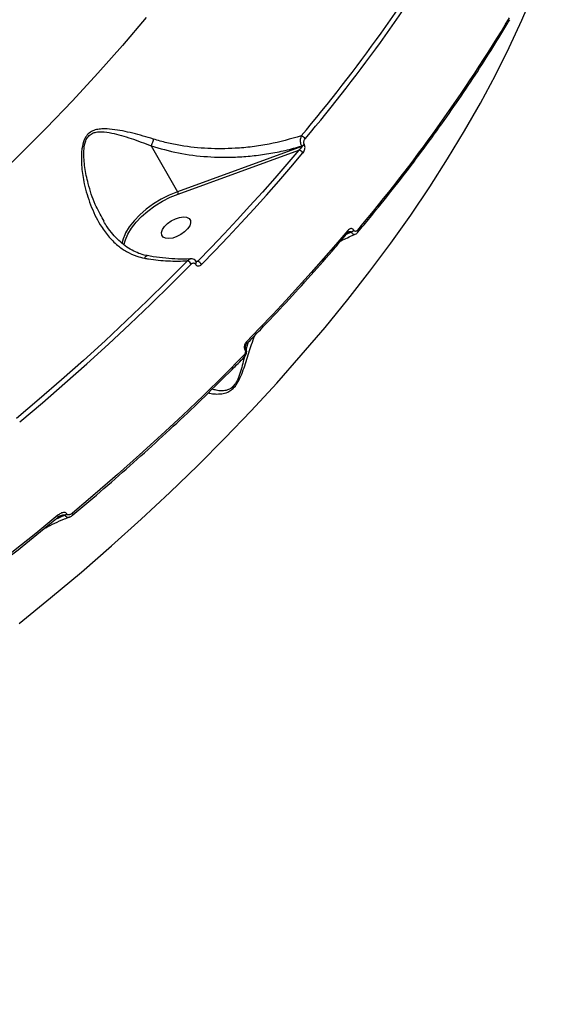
# Model space of a CAD drawing. Header units: millimetres. Extents: x -7447 to 8662, y -5576 to 6370.
# Drawn here: x 1283.8 to 1431.7, y -1646 to -1370.7 of the extents above; entities that cross this region are included whole.
import ezdxf

# ---------------------------------------------------------------- set-up
doc = ezdxf.new("R2010")
doc.units = ezdxf.units.MM
doc.layers.add('DiKom', color=7, linetype='Continuous')
doc.layers.add('DIKOM_ОБЪЕКТ', color=7, linetype='Continuous')
doc.styles.add('style1', font='arial.ttf', dxfattribs={"width": 0.8})
doc.dimstyles.new('1-50', dxfattribs={"dimtxt": 300, "dimasz": 200, "dimexe": 100, "dimexo": 0, "dimgap": 100, "dimtad": 1, "dimdec": 0, "dimtxsty": 'style1', "dimcen": 0, "dimclrd": 7, "dimclre": 7, "dimadec": 1, "dimazin": 2, "dimtfac": 1, "dimtdec": 0, "dimtmove": 1, "dimatfit": 3, "dimfxl": 0, "dimlwd": 25, "dimlwe": 18, "dimarcsym": 0})

# ---------------------------------------------------------------- blocks, each defined once
blk = doc.blocks.new('*D10')
at = {"color": 7, "linetype": 'Continuous', "lineweight": 18, "transparency": 16777216}
for p, q in [((-5489.75, 240.8), (-5489.75, 4573.49)), ((4778.18, -2126.78), (4778.18, 4573.49))]:
    blk.add_line(p, q, dxfattribs=at)
at = {"color": 7, "linetype": 'Continuous', "lineweight": 25, "transparency": 16777216}
blk.add_line((4578.18, 4473.49), (-5289.75, 4473.49), dxfattribs=at)
at = {"color": 7, "linetype": 'Continuous', "transparency": 16777216}
for points in [[(-5289.75, 4506.82), (-5289.75, 4440.16), (-5489.75, 4473.49)], [(4578.18, 4506.82), (4578.18, 4440.16), (4778.18, 4473.49)]]:
    blk.add_solid(points, dxfattribs=at)
at = {"layer": 'Defpoints', "color": 0, "linetype": 'Continuous', "transparency": 16777216}
for p in [(-5489.75, 4473.49), (-5489.75, 240.8), (4778.18, -2126.78)]:
    blk.add_point(p, dxfattribs=at)
at = {"color": 0, "linetype": 'Continuous', "lineweight": 15, "transparency": 16777216, "insert": (-777.31, 4726.76), "char_height": 300, "attachment_point": 5, "style": 'style1'}
blk.add_mtext('10300', dxfattribs=at)
blk = doc.blocks.new('*D11')
at = {"color": 7, "linetype": 'Continuous', "lineweight": 18, "transparency": 16777216}
for p, q in [((2045.4, 3512.26), (7772.09, 3512.26)), ((-1858.48, -4091.08), (7772.09, -4091.08))]:
    blk.add_line(p, q, dxfattribs=at)
at = {"color": 7, "linetype": 'Continuous', "lineweight": 25, "transparency": 16777216}
blk.add_line((7672.09, -3891.08), (7672.09, 3312.26), dxfattribs=at)
at = {"color": 7, "linetype": 'Continuous', "transparency": 16777216}
for points in [[(7638.76, 3312.26), (7705.42, 3312.26), (7672.09, 3512.26)], [(7638.76, -3891.08), (7705.42, -3891.08), (7672.09, -4091.08)]]:
    blk.add_solid(points, dxfattribs=at)
at = {"layer": 'Defpoints', "color": 0, "linetype": 'Continuous', "transparency": 16777216}
for p in [(2045.4, 3512.26), (7672.09, 3512.26), (-1858.48, -4091.08)]:
    blk.add_point(p, dxfattribs=at)
at = {"color": 0, "linetype": 'Continuous', "lineweight": 15, "transparency": 16777216, "insert": (7418.92, 3.22), "char_height": 300, "attachment_point": 5, "rotation": 90, "style": 'style1'}
blk.add_mtext('7600', dxfattribs=at)
blk = doc.blocks.new('*D12')
at = {"layer": 'Defpoints', "color": 0, "transparency": 16777216}
for p in [(-7446.93, 5919.72), (-7446.93, 736.93), (6905.53, -2412.68)]:
    blk.add_point(p, dxfattribs=at)
at = {"layer": 'DiKom', "color": 7, "lineweight": 18, "transparency": 16777216}
for p, q in [((-7446.93, 736.93), (-7446.93, 6019.72)), ((6905.53, -2412.68), (6905.53, 6019.72))]:
    blk.add_line(p, q, dxfattribs=at)
at = {"layer": 'DiKom', "color": 7, "lineweight": 25, "transparency": 16777216}
blk.add_line((6705.53, 5919.72), (-7246.93, 5919.72), dxfattribs=at)
at = {"layer": 'DiKom', "color": 7, "transparency": 16777216}
for points in [[(-7246.93, 5953.05), (-7246.93, 5886.39), (-7446.93, 5919.72)], [(6705.53, 5953.05), (6705.53, 5886.39), (6905.53, 5919.72)]]:
    blk.add_solid(points, dxfattribs=at)
at = {"layer": 'DiKom', "color": 0, "transparency": 16777216, "insert": (-918.31, 6173), "char_height": 300, "attachment_point": 5, "style": 'style1'}
blk.add_mtext('14300', dxfattribs=at)
blk = doc.blocks.new('*D13')
at = {"layer": 'Defpoints', "color": 0, "transparency": 16777216}
for p in [(2049.72, 5594.27), (-1141.86, -5576.35), (8561.69, -5576.35)]:
    blk.add_point(p, dxfattribs=at)
at = {"layer": 'DiKom', "color": 7, "lineweight": 18, "transparency": 16777216}
for p, q in [((2049.72, 5594.27), (8661.69, 5594.27)), ((-1141.86, -5576.35), (8661.69, -5576.35))]:
    blk.add_line(p, q, dxfattribs=at)
at = {"layer": 'DiKom', "color": 7, "lineweight": 25, "transparency": 16777216}
blk.add_line((8561.69, 5394.27), (8561.69, -5376.35), dxfattribs=at)
at = {"layer": 'DiKom', "color": 7, "transparency": 16777216}
for points in [[(8528.35, 5394.27), (8595.02, 5394.27), (8561.69, 5594.27)], [(8528.35, -5376.35), (8595.02, -5376.35), (8561.69, -5576.35)]]:
    blk.add_solid(points, dxfattribs=at)
at = {"layer": 'DiKom', "color": 0, "transparency": 16777216, "insert": (8308.52, 8.96), "char_height": 300, "attachment_point": 5, "rotation": 90, "style": 'style1'}
blk.add_mtext('11200', dxfattribs=at)

msp = doc.modelspace()

# ---------------------------------------------------------------- linework, layer by layer
at = {"layer": 'DIKOM_ОБЪЕКТ', "color": 7, "linetype": 'Continuous', "lineweight": 15}
for p, q in [((1320.27, -1405.72), (1327.62, -1418.46)), ((1362.11, -1405.88), (1327.62, -1418.46)), ((1362.06, -1405.8), (1362.11, -1405.88)), ((1362.85, -1405.37), (1362.81, -1405.29)), ((1327.82, -1419.13), (1361.32, -1406.9)), ((1307.21, -1426.68), (1306.97, -1426.23)), ((1375.86, -1429.71), (1374.45, -1430.39)), ((1374.77, -1430.02), (1375.82, -1429.63)), ((1375.82, -1429.63), (1375.86, -1429.71)), ((1376.61, -1429.2), (1376.57, -1429.12)), ((1312.81, -1433.34), (1312.94, -1432.62)), ((1332.61, -1438.59), (1332.62, -1438.61)), ((1333.22, -1437.78), (1332.74, -1437.83)), ((1332.85, -1437.96), (1332.84, -1437.93)), ((1346.34, -1462.37), (1346.35, -1462.39)), ((1346.58, -1461.74), (1346.56, -1461.71)), ((1296.35, -1508.31), (1293.53, -1509.61)), ((1294.35, -1508.93), (1296.3, -1508.22)), ((1296.3, -1508.22), (1296.35, -1508.31)), ((1296.9, -1507.99), (1296.85, -1507.9))]:
    msp.add_line(p, q, dxfattribs=at)
at = {"layer": 'DIKOM_ОБЪЕКТ', "color": 7, "linetype": 'Continuous', "lineweight": 15, "flags": 128}
for points in [[(1283.6, -1538.38), (1292.35, -1531.28), (1300.93, -1524.08), (1309.31, -1516.8), (1317.49, -1509.43), (1325.47, -1501.99), (1333.23, -1494.48), (1340.77, -1486.9), (1348.09, -1479.28), (1355.17, -1471.6), (1362.01, -1463.89), (1368.61, -1456.14), (1374.95, -1448.37), (1381.03, -1440.57), (1386.84, -1432.77), (1392.39, -1424.96), (1397.66, -1417.16), (1402.65, -1409.37), (1407.35, -1401.59), (1411.77, -1393.84), (1415.89, -1386.12), (1419.72, -1378.44), (1423.24, -1370.81), (1426.46, -1363.23)], [(1318.93, -1370.1), (1312.34, -1377.85), (1305.5, -1385.56), (1298.42, -1393.24), (1291.1, -1400.87), (1283.56, -1408.44), (1275.79, -1415.95), (1267.82, -1423.39), (1259.63, -1430.76), (1251.25, -1438.05), (1242.68, -1445.24), (1233.93, -1452.34), (1225, -1459.34), (1215.9, -1466.23), (1206.65, -1473.01), (1197.25, -1479.66)], [(1361.32, -1406.9), (1358, -1410.79), (1354.63, -1414.67), (1351.2, -1418.55), (1347.71, -1422.42), (1344.17, -1426.27), (1340.58, -1430.12), (1336.93, -1433.96), (1333.22, -1437.78)], [(1334.29, -1438.68), (1338, -1434.84), (1341.66, -1431), (1345.27, -1427.14), (1348.82, -1423.27), (1352.31, -1419.4), (1355.75, -1415.51), (1359.13, -1411.62), (1362.45, -1407.72)], [(1312.94, -1432.62), (1313.16, -1431.83), (1313.84, -1430.24), (1314.83, -1428.61), (1316.11, -1426.97), (1317.65, -1425.37), (1319.41, -1423.84), (1321.36, -1422.42), (1323.44, -1421.14), (1325.61, -1420.03), (1327.82, -1419.13)], [(1327.62, -1418.46), (1325.35, -1419.4), (1323.11, -1420.54), (1320.96, -1421.86), (1318.95, -1423.33), (1317.13, -1424.9), (1315.55, -1426.55), (1314.23, -1428.24), (1313.21, -1429.92), (1312.97, -1430.4)], [(1328.17, -1425.61), (1329.24, -1425.46), (1330.16, -1425.55), (1330.83, -1425.88), (1331.21, -1426.42), (1331.27, -1427.13), (1331, -1427.94), (1330.43, -1428.8), (1329.59, -1429.63), (1328.57, -1430.37), (1327.43, -1430.95), (1326.28, -1431.33), (1325.2, -1431.48), (1324.29, -1431.39), (1323.62, -1431.06), (1323.23, -1430.52), (1323.17, -1429.81), (1323.44, -1429), (1324.02, -1428.14), (1324.85, -1427.31), (1325.88, -1426.57), (1327.02, -1425.99), (1328.17, -1425.61)], [(1312.97, -1430.4), (1312.51, -1431.56), (1312.19, -1432.83)], [(1374.88, -1429.25), (1371.56, -1433.15), (1368.18, -1437.04), (1364.74, -1440.93), (1361.24, -1444.8), (1357.7, -1448.67), (1354.09, -1452.52), (1350.43, -1456.37), (1346.72, -1460.2)], [(1330.44, -1437.66), (1324.87, -1443.25), (1319.19, -1448.81), (1313.4, -1454.34), (1307.5, -1459.83), (1301.5, -1465.29), (1295.4, -1470.71), (1289.21, -1476.09), (1282.92, -1481.42)], [(1283.83, -1482.4), (1290.13, -1477.06), (1296.34, -1471.67), (1302.46, -1466.24), (1308.47, -1460.77), (1314.38, -1455.26), (1320.18, -1449.72), (1325.88, -1444.15), (1331.46, -1438.55)], [(1346.08, -1463.87), (1340.5, -1469.48), (1334.8, -1475.05), (1329, -1480.59), (1323.09, -1486.1), (1317.08, -1491.57), (1310.97, -1497), (1304.76, -1502.38), (1298.45, -1507.73)], [(1346.16, -1464.42), (1346.17, -1464.41), (1346.21, -1464.34), (1346.21, -1464.24), (1346.2, -1464.13), (1346.15, -1464.01), (1346.08, -1463.87)], [(1294.36, -1508.32), (1288.24, -1513.34), (1282.03, -1518.31), (1275.75, -1523.24), (1269.4, -1528.12), (1262.97, -1532.94), (1256.47, -1537.72), (1249.9, -1542.44), (1243.27, -1547.11)], [(1294.48, -1508.83), (1294.49, -1508.82), (1294.51, -1508.77), (1294.51, -1508.69), (1294.48, -1508.59), (1294.43, -1508.46), (1294.36, -1508.32)], [(1298.57, -1508.23), (1298.58, -1508.22), (1298.6, -1508.16), (1298.6, -1508.08), (1298.57, -1507.98), (1298.52, -1507.86), (1298.45, -1507.73)]]:
    msp.add_lwpolyline(points, dxfattribs=at)
at = {"layer": 'DIKOM_ОБЪЕКТ', "color": 7, "linetype": 'Continuous', "lineweight": 15}
for centre, radius, start, end in [((1015.08, -1110.56), 453.7, 319.8696, 329.0112), ((1015.4, -1110.72), 454.71, 319.8697, 329.0112), ((1030.02, -1136.05), 454.7, 319.8697, 329.0112), ((1361.55, -1404.69), 1.75, 30.6045, 76.0971), ((1361.45, -1404.1), 1.81, 289.8283, 318.6909), ((1361.49, -1404.17), 1.81, 289.8263, 318.6778), ((1360.96, -1408.59), 1.73, 30.1966, 78.1034), ((1326.4, -1419.18), 1.42, 2.4004, 30.6293), ((1374.48, -1429.57), 0.52, 332.5286, 38.8714), ((1375.21, -1427.93), 1.81, 289.8025, 318.7016), ((1375.25, -1428.01), 1.81, 289.8025, 318.7016), ((1377.27, -1429.45), 0.527, 332.8358, 38.3308), ((1329.66, -1439.59), 2.08, 30.0957, 67.8376), ((1332.26, -1438.1), 0.597, 305.2804, 16.0914), ((1332.28, -1438.13), 0.591, 305.0476, 17.3998), ((1332.55, -1439.67), 2, 29.7034, 70.4546), ((1346.33, -1460.53), 0.511, 335.1431, 40.4652), ((1346, -1461.88), 0.593, 305.1328, 16.9093), ((1346.01, -1461.9), 0.596, 305.2225, 16.2838), ((1295.64, -1506.44), 1.9, 290.2901, 309.6885), ((1295.69, -1506.53), 1.9, 290.2901, 309.6885)]:
    msp.add_arc(centre, radius, start, end, dxfattribs=at)
for points, knots in [([(1377.74, -1429.69), (1378.86, -1428.34), (1382.1, -1424.44), (1387.3, -1417.95), (1393.25, -1410.24), (1398.97, -1402.52), (1404.44, -1394.79), (1409.67, -1387.07), (1414.56, -1379.48), (1417.91, -1374.05), (1419.61, -1371.18), (1419.87, -1370.74)], [0, 0, 0, 0, 0.068839, 0.199647, 0.33046, 0.461275, 0.592095, 0.722921, 0.853749, 0.977696, 1, 1, 1, 1]), ([(1320.93, -1403.86), (1319.02, -1403.29), (1315.14, -1402.13), (1310.38, -1401.16), (1307.05, -1400.95), (1305.12, -1401.19), (1303.72, -1401.68), (1302.51, -1402.64), (1301.53, -1404.27), (1301.15, -1405.89), (1300.85, -1408.46), (1300.94, -1411.75), (1301.74, -1416.77), (1303.35, -1422.21), (1305.66, -1427.06), (1308.3, -1430.79), (1310.78, -1433.31), (1313.47, -1435.2), (1316, -1436.38), (1317.75, -1436.78), (1318.49, -1436.94)], [0, 0, 0, 0, 0.095209, 0.192956, 0.244799, 0.27107, 0.298171, 0.324291, 0.350388, 0.391076, 0.401942, 0.471963, 0.543809, 0.639396, 0.737852, 0.798855, 0.861364, 0.911374, 0.962837, 1, 1, 1, 1]), ([(1306.97, -1426.23), (1306.2, -1424.84), (1304.44, -1421.67), (1302.89, -1416.72), (1301.79, -1411.8), (1301.55, -1408.59), (1301.69, -1406.09), (1301.95, -1404.56), (1302.79, -1403.02), (1303.86, -1402.22), (1305.07, -1401.88), (1305.98, -1401.82), (1307.4, -1401.85), (1310.18, -1402.3), (1314.72, -1403.59), (1318.42, -1405.01), (1320.27, -1405.72)], [0, 0, 0, 0, 0.108406, 0.246739, 0.346659, 0.4462, 0.461077, 0.515505, 0.54918, 0.582723, 0.614876, 0.647238, 0.654112, 0.726062, 0.862979, 1, 1, 1, 1]), ([(1361.97, -1402.99), (1359.03, -1403.82), (1354.59, -1405.09), (1348.38, -1406.03), (1342.71, -1406.56), (1336.02, -1406.61), (1329.67, -1405.93), (1324.63, -1404.94), (1322.16, -1404.22), (1320.93, -1403.86)], [0, 0, 0, 0, 0.222715, 0.336734, 0.450749, 0.631004, 0.813277, 0.906646, 1, 1, 1, 1]), ([(1361.97, -1402.99), (1361.96, -1403.01), (1361.87, -1403.21), (1361.75, -1403.61), (1361.7, -1404.22), (1361.74, -1404.8), (1361.86, -1405.35), (1361.99, -1405.65), (1362.06, -1405.8)], [0, 0, 0, 0, 0.039156, 0.268345, 0.466394, 0.643646, 0.819919, 1, 1, 1, 1]), ([(1362.81, -1405.29), (1362.77, -1405.22), (1362.7, -1405.06), (1362.68, -1404.78), (1362.71, -1404.47), (1362.82, -1404.14), (1362.96, -1403.92), (1363.04, -1403.81), (1363.06, -1403.79)], [0, 0, 0, 0, 0.167282, 0.334447, 0.509136, 0.713092, 0.95778, 1, 1, 1, 1]), ([(1320.93, -1403.86), (1320.91, -1403.93), (1320.86, -1404.14), (1320.73, -1404.58), (1320.52, -1405.18), (1320.35, -1405.54), (1320.27, -1405.72)], [0, 0, 0, 0, 0.107442, 0.349453, 0.674692, 1, 1, 1, 1]), ([(1320.27, -1405.72), (1320.27, -1405.72), (1320.27, -1405.72), (1320.27, -1405.72), (1320.27, -1405.72), (1320.27, -1405.72)], [0, 0, 0, 0, 0.42157, 0.776901, 1, 1, 1, 1]), ([(1320.27, -1405.72), (1322.78, -1406.45), (1327.86, -1407.93), (1335.8, -1408.87), (1342.68, -1408.96), (1348.37, -1408.56), (1352.99, -1407.93), (1357.58, -1407.05), (1360.57, -1406.22), (1362.06, -1405.8)], [0, 0, 0, 0, 0.185206, 0.375221, 0.558026, 0.667272, 0.776521, 0.888259, 1, 1, 1, 1]), ([(1362.11, -1405.88), (1362.11, -1405.9), (1362.13, -1405.94), (1362.13, -1406.04), (1362.06, -1406.2), (1361.92, -1406.4), (1361.68, -1406.63), (1361.47, -1406.8), (1361.33, -1406.89), (1361.32, -1406.9)], [0, 0, 0, 0, 0.055244, 0.109874, 0.243731, 0.417602, 0.651816, 0.95186, 1, 1, 1, 1]), ([(1362.45, -1407.72), (1362.47, -1407.7), (1362.61, -1407.53), (1362.82, -1407.18), (1362.99, -1406.65), (1363.05, -1406.17), (1363.01, -1405.72), (1362.91, -1405.49), (1362.85, -1405.37)], [0, 0, 0, 0, 0.039229, 0.287225, 0.495184, 0.67101, 0.835309, 1, 1, 1, 1]), ([(1319.2, -1436.22), (1319.08, -1436.2), (1318.28, -1436.09), (1316.85, -1435.6), (1314.93, -1434.73), (1313.06, -1433.53), (1311.28, -1432.04), (1309.61, -1430.25), (1308.21, -1428.47), (1307.45, -1427.22), (1307.15, -1426.71)], [0, 0, 0, 0, 0.022566, 0.153537, 0.288793, 0.43122, 0.579289, 0.73217, 0.890782, 1, 1, 1, 1]), ([(1346.8, -1460.75), (1348.08, -1459.43), (1351.8, -1455.6), (1357.8, -1449.23), (1364.72, -1441.62), (1370.41, -1435.15), (1373.76, -1431.2), (1374.94, -1429.81)], [0, 0, 0, 0, 0.129324, 0.375044, 0.620776, 0.866513, 1, 1, 1, 1]), ([(1372.88, -1432.23), (1373.11, -1432.1), (1374.42, -1431.38), (1375.83, -1430.77), (1376.99, -1430.27)], [0, 0, 0, 0, 0.173335, 1, 1, 1, 1]), ([(1376.57, -1429.12), (1376.53, -1429.07), (1376.42, -1428.9), (1376.16, -1428.72), (1375.77, -1428.67), (1375.32, -1428.82), (1375.03, -1429.1), (1374.88, -1429.25)], [0, 0, 0, 0, 0.079639, 0.275755, 0.470795, 0.710497, 1, 1, 1, 1]), ([(1374.94, -1429.82), (1374.95, -1429.8), (1375.02, -1429.71), (1375.13, -1429.64), (1375.15, -1429.63), (1375.16, -1429.63)], [0, 0, 0, 0, 0.124677, 0.662656, 1, 1, 1, 1]), ([(1375.17, -1429.63), (1375.23, -1429.6), (1375.38, -1429.55), (1375.57, -1429.52), (1375.7, -1429.54), (1375.78, -1429.58), (1375.81, -1429.62), (1375.82, -1429.63)], [0, 0, 0, 0, 0.291093, 0.633922, 0.775917, 0.905749, 1, 1, 1, 1]), ([(1375.86, -1429.71), (1375.91, -1429.77), (1376.05, -1429.99), (1376.34, -1430.23), (1376.69, -1430.36), (1376.89, -1430.28), (1376.98, -1430.24)], [0, 0, 0, 0, 0.134704, 0.443497, 0.739466, 1, 1, 1, 1]), ([(1377.68, -1429.12), (1377.58, -1429.22), (1377.4, -1429.4), (1377.11, -1429.49), (1376.87, -1429.46), (1376.7, -1429.34), (1376.63, -1429.23), (1376.61, -1429.2)], [0, 0, 0, 0, 0.302583, 0.534716, 0.725513, 0.917126, 1, 1, 1, 1]), ([(1376.99, -1430.25), (1377.13, -1430.19), (1377.41, -1430.05), (1377.61, -1429.8), (1377.72, -1429.67)], [0, 0, 0, 0, 0.481808, 1, 1, 1, 1]), ([(1318.49, -1436.94), (1318.5, -1436.92), (1318.58, -1436.74), (1318.76, -1436.46), (1319, -1436.23), (1319.13, -1436.25), (1319.19, -1436.26)], [0, 0, 0, 0, 0.046573, 0.37624, 0.731029, 1, 1, 1, 1]), ([(1331.33, -1437.1), (1331.22, -1437.11), (1330.06, -1437.21), (1327.73, -1437.18), (1324.36, -1436.99), (1321.5, -1436.66), (1319.75, -1436.32), (1319.19, -1436.21)], [0, 0, 0, 0, 0.029346, 0.307573, 0.586202, 0.864682, 1, 1, 1, 1]), ([(1318.49, -1436.94), (1318.84, -1437), (1321.03, -1437.36), (1325.1, -1437.8), (1328.64, -1437.71), (1330.44, -1437.66)], [0, 0, 0, 0, 0.084989, 0.533469, 1, 1, 1, 1]), ([(1331.34, -1437.11), (1331.17, -1437.14), (1330.85, -1437.21), (1330.58, -1437.51), (1330.44, -1437.66)], [0, 0, 0, 0, 0.497112, 1, 1, 1, 1]), ([(1332.82, -1437.94), (1332.72, -1437.79), (1332.51, -1437.46), (1331.99, -1437.18), (1331.56, -1437.07), (1331.35, -1437.11), (1331.34, -1437.11)], [0, 0, 0, 0, 0.297982, 0.633987, 0.979226, 1, 1, 1, 1]), ([(1331.46, -1438.55), (1331.55, -1438.47), (1331.73, -1438.32), (1332.03, -1438.24), (1332.32, -1438.29), (1332.51, -1438.43), (1332.58, -1438.55), (1332.61, -1438.59)], [0, 0, 0, 0, 0.233627, 0.467345, 0.695521, 0.908724, 1, 1, 1, 1]), ([(1332.62, -1438.61), (1332.66, -1438.67), (1332.77, -1438.84), (1333.05, -1439.05), (1333.46, -1439.12), (1333.9, -1439.01), (1334.16, -1438.79), (1334.29, -1438.68)], [0, 0, 0, 0, 0.093171, 0.303918, 0.530211, 0.765168, 1, 1, 1, 1]), ([(1333.22, -1437.78), (1333.14, -1437.82), (1333, -1437.9), (1332.84, -1437.92), (1332.77, -1437.93)], [0, 0, 0, 0, 0.554408, 1, 1, 1, 1]), ([(1332.85, -1437.96), (1332.85, -1437.97), (1332.86, -1437.97), (1332.85, -1437.96), (1332.85, -1437.95)], [0, 0, 0, 0, 0.537883, 1, 1, 1, 1]), ([(1336.17, -1474.33), (1336.32, -1474.37), (1336.88, -1474.53), (1338.15, -1474.66), (1339.78, -1474.64), (1341.38, -1474.27), (1342.82, -1473.43), (1344.04, -1472.07), (1345.07, -1470.16), (1345.92, -1467.94), (1346.97, -1464.76), (1347.95, -1461.49), (1348.76, -1459.22), (1349.05, -1458.42)], [0, 0, 0, 0, 0.03747, 0.140987, 0.244312, 0.335392, 0.400246, 0.466043, 0.539423, 0.625623, 0.71416, 0.898989, 1, 1, 1, 1]), ([(1346.72, -1460.2), (1346.63, -1460.31), (1346.43, -1460.55), (1346.23, -1461), (1346.14, -1461.5), (1346.16, -1461.98), (1346.28, -1462.24), (1346.34, -1462.37)], [0, 0, 0, 0, 0.189022, 0.404523, 0.606858, 0.803368, 1, 1, 1, 1]), ([(1346.56, -1461.71), (1346.56, -1461.71), (1346.56, -1461.71), (1346.54, -1461.65), (1346.51, -1461.54), (1346.51, -1461.39), (1346.54, -1461.21), (1346.61, -1461.02), (1346.71, -1460.85), (1346.77, -1460.78), (1346.8, -1460.76)], [0, 0, 0, 0, 0.02099, 0.143979, 0.259879, 0.380935, 0.523472, 0.682965, 0.868783, 1, 1, 1, 1]), ([(1347.17, -1460.36), (1347.13, -1460.51), (1346.98, -1461.07), (1346.83, -1461.69), (1346.72, -1462.15)], [0, 0, 0, 0, 0.261151, 1, 1, 1, 1]), ([(1346.19, -1464.35), (1346.09, -1464.76), (1345.82, -1465.87), (1345.32, -1467.81), (1344.66, -1469.91), (1343.83, -1471.67), (1343.09, -1472.54), (1342.36, -1473.15), (1341.35, -1473.67), (1339.87, -1473.81), (1338.43, -1473.65), (1337.6, -1473.4), (1337.23, -1473.29)], [0, 0, 0, 0, 0.072334, 0.197885, 0.325691, 0.427264, 0.501645, 0.516325, 0.605372, 0.735097, 0.88398, 1, 1, 1, 1]), ([(1346.35, -1462.39), (1346.39, -1462.48), (1346.47, -1462.66), (1346.49, -1462.98), (1346.42, -1463.32), (1346.29, -1463.64), (1346.15, -1463.8), (1346.08, -1463.87)], [0, 0, 0, 0, 0.195239, 0.390108, 0.593301, 0.811169, 1, 1, 1, 1]), ([(1346.15, -1464.4), (1346.28, -1464.26), (1346.59, -1463.92), (1346.83, -1463.22), (1346.85, -1462.47), (1346.73, -1461.96), (1346.59, -1461.76), (1346.57, -1461.74)], [0, 0, 0, 0, 0.201159, 0.477768, 0.73671, 0.976102, 1, 1, 1, 1]), ([(1298.57, -1508.23), (1300.05, -1506.98), (1304.36, -1503.36), (1311.35, -1497.3), (1319.49, -1490.04), (1327.45, -1482.7), (1335.22, -1475.3), (1341.43, -1469.2), (1345.03, -1465.56), (1346.16, -1464.42)], [0, 0, 0, 0, 0.087977, 0.25513, 0.422289, 0.589452, 0.756616, 0.923785, 1, 1, 1, 1]), ([(1296.85, -1507.9), (1296.8, -1507.83), (1296.69, -1507.68), (1296.39, -1507.55), (1295.96, -1507.52), (1295.29, -1507.69), (1294.74, -1508.01), (1294.4, -1508.29), (1294.36, -1508.32)], [0, 0, 0, 0, 0.092819, 0.206171, 0.369275, 0.572428, 0.947153, 1, 1, 1, 1]), ([(1294.48, -1508.83), (1294.53, -1508.79), (1294.76, -1508.59), (1295.04, -1508.42), (1295.25, -1508.36), (1295.27, -1508.35)], [0, 0, 0, 0, 0.184133, 0.921733, 1, 1, 1, 1]), ([(1295.28, -1508.35), (1295.43, -1508.29), (1295.68, -1508.21), (1296, -1508.15), (1296.19, -1508.15), (1296.26, -1508.18), (1296.29, -1508.2), (1296.29, -1508.22), (1296.3, -1508.22)], [0, 0, 0, 0, 0.439663, 0.742507, 0.90234, 0.951283, 0.992418, 1, 1, 1, 1]), ([(1296.35, -1508.31), (1296.41, -1508.4), (1296.54, -1508.58), (1296.82, -1508.79), (1297.19, -1508.88), (1297.5, -1508.88), (1297.65, -1508.78), (1297.68, -1508.76)], [0, 0, 0, 0, 0.176233, 0.384332, 0.65391, 0.944763, 1, 1, 1, 1]), ([(1298.45, -1507.73), (1298.22, -1507.89), (1297.9, -1508.12), (1297.45, -1508.23), (1297.19, -1508.22), (1297, -1508.13), (1296.93, -1508.03), (1296.9, -1507.99)], [0, 0, 0, 0, 0.437089, 0.628886, 0.790928, 0.906055, 1, 1, 1, 1]), ([(1297.7, -1508.76), (1297.73, -1508.75), (1298.02, -1508.66), (1298.3, -1508.46), (1298.54, -1508.26), (1298.57, -1508.23)], [0, 0, 0, 0, 0.113164, 0.876961, 1, 1, 1, 1]), ([(1243.44, -1547.57), (1245.08, -1546.42), (1249.84, -1543.1), (1257.61, -1537.51), (1266.71, -1530.78), (1275.66, -1523.94), (1284.31, -1517.13), (1290.55, -1512.07), (1293.87, -1509.33), (1294.48, -1508.83)], [0, 0, 0, 0, 0.092521, 0.2683, 0.444085, 0.619871, 0.79566, 0.962201, 1, 1, 1, 1]), ([(1290.7, -1511.92), (1290.8, -1511.87), (1292.58, -1510.93), (1294.9, -1509.85), (1297.18, -1508.93), (1297.66, -1508.74)], [0, 0, 0, 0, 0.047026, 0.797157, 1, 1, 1, 1])]:
    msp.add_open_spline(points, degree=3, knots=knots, dxfattribs=at)

# ---------------------------------------------------------------- dimensions: what is measured, and where the dimension line sits
at = {"color": 7, "linetype": 'Continuous', "lineweight": 15}
for base, p1, p2, angle, text, picture, middle in [((-5489.75, 4473.49), (4778.18, -2126.78), (-5489.75, 240.8), 180, '10300', '*D10', (-777.31, 4473.49)), ((7672.09, 3512.26), (-1858.48, -4091.08), (2045.4, 3512.26), 270, '7600', '*D11', (7672.09, 3.22))]:
    dim = msp.add_linear_dim(base=base, p1=p1, p2=p2, angle=angle, text=text, dimstyle='1-50', dxfattribs=at)
    dim.commit()
    dim.dimension.update_dxf_attribs({"geometry": picture, "text_midpoint": middle, "dimtype": 160})
at = {"layer": 'DiKom'}
for base, p1, p2, angle, text, picture, middle in [((-7446.93, 5919.72), (6905.53, -2412.68), (-7446.93, 736.93), 180, '14300', '*D12', (-918.31, 5919.72)), ((8561.69, -5576.35), (2049.72, 5594.27), (-1141.86, -5576.35), 270, '11200', '*D13', (8561.69, 8.96))]:
    dim = msp.add_linear_dim(base=base, p1=p1, p2=p2, angle=angle, text=text, dimstyle='1-50', dxfattribs=at)
    dim.commit()
    dim.dimension.update_dxf_attribs({"geometry": picture, "text_midpoint": middle, "dimtype": 160})

doc.saveas('drawing.dxf')
